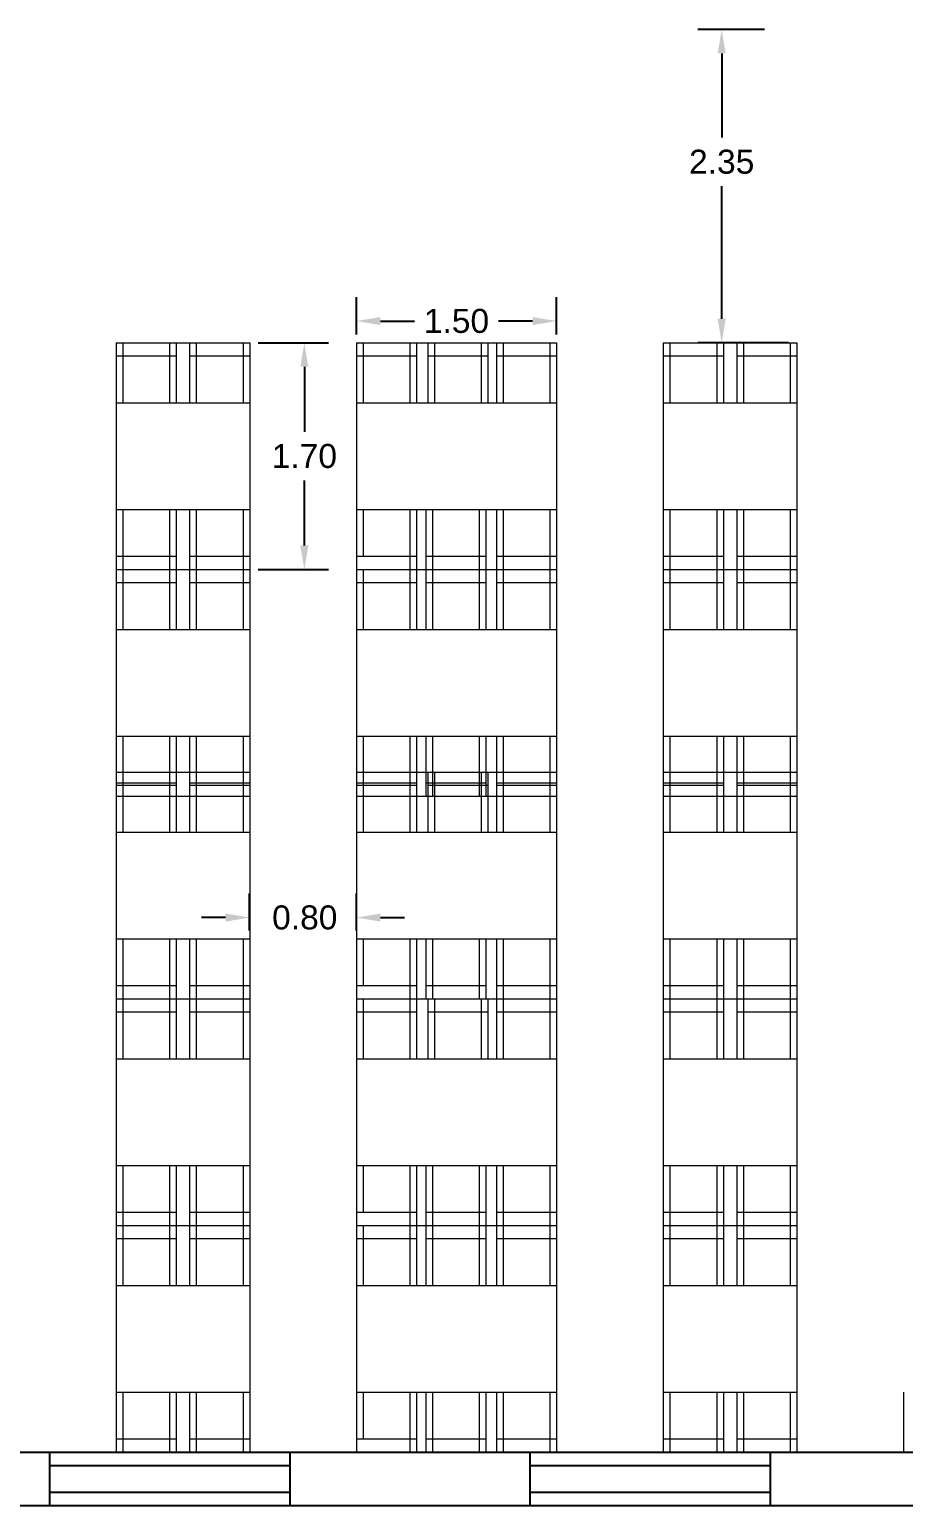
# Model space of a CAD drawing. Header units: inches. Extents: x 101 to 668, y -217 to 99.
# Drawn here: x 313 to 319.55, y 70.24 to 81.31 of the extents above; entities that cross this region are included whole.
import ezdxf

# ---------------------------------------------------------------- set-up
doc = ezdxf.new("R2010")
doc.units = ezdxf.units.IN
doc.header["$MEASUREMENT"] = 0
doc.layers.add('FUR', color=1, linetype='Continuous', lineweight=15)
doc.styles.get("Standard").update_dxf_attribs({"font": 'arial.ttf'})
doc.dimstyles.get("Standard").update_dxf_attribs({"dimtxt": 0.18, "dimasz": 0.18, "dimexe": 0.18, "dimexo": 0.0625, "dimgap": 0.09, "dimtad": 0, "dimtih": 1, "dimtoh": 1, "dimdec": 4, "dimzin": 0, "dimdsep": 46, "dimtxsty": 'Standard', "dimcen": 0.09, "dimadec": 0, "dimazin": 0, "dimtfac": 1, "dimtdec": 4, "dimtofl": 0, "dimtmove": 0, "dimatfit": 3, "dimfxl": 1, "dimtolj": 1, "dimtzin": 0, "dimarcsym": 0})

# ---------------------------------------------------------------- blocks, each defined once
blk = doc.blocks.new('*D165')
at = {"color": 0, "lineweight": -2}
for p, q in [((314.648, 74.548), (314.648, 74.825)), ((315.448, 74.548), (315.448, 74.825)), ((314.468, 74.645), (314.288, 74.645)), ((315.628, 74.645), (315.808, 74.645))]:
    blk.add_line(p, q, dxfattribs=at)
at = {"color": 0}
for points in [[(314.468, 74.675), (314.468, 74.615), (314.648, 74.645)], [(315.628, 74.675), (315.628, 74.615), (315.448, 74.645)]]:
    blk.add_solid(points, dxfattribs=at)
at = {"layer": 'Defpoints', "color": 0}
for p in [(315.448, 74.645), (314.648, 74.486), (315.448, 74.486)]:
    blk.add_point(p, dxfattribs=at)
at = {"color": 0, "insert": (315.061, 74.645), "char_height": 0.18, "attachment_point": 5}
blk.add_mtext('\\A1;0.80', dxfattribs=at)
blk = doc.blocks.new('*D167')
at = {"color": 0, "lineweight": -2}
for p, q in [((318.506, 81.306), (318.006, 81.306)), ((318.186, 81.126), (318.186, 80.495)), ((318.186, 79.136), (318.186, 80.131)), ((318.686, 78.956), (318.006, 78.956))]:
    blk.add_line(p, q, dxfattribs=at)
at = {"color": 0}
for points in [[(318.156, 81.126), (318.216, 81.126), (318.186, 81.306)], [(318.156, 79.136), (318.216, 79.136), (318.186, 78.956)]]:
    blk.add_solid(points, dxfattribs=at)
at = {"layer": 'Defpoints', "color": 0}
for p in [(318.186, 81.306), (318.568, 81.306), (318.748, 78.956)]:
    blk.add_point(p, dxfattribs=at)
at = {"color": 0, "insert": (318.186, 80.313), "char_height": 0.18, "attachment_point": 5}
blk.add_mtext('\\A1;2.35', dxfattribs=at)
blk = doc.blocks.new('*D163')
at = {"color": 0, "lineweight": -2}
for p, q in [((315.448, 79.018), (315.448, 79.299)), ((316.948, 79.018), (316.948, 79.299)), ((315.628, 79.119), (315.883, 79.119)), ((316.768, 79.119), (316.513, 79.119))]:
    blk.add_line(p, q, dxfattribs=at)
at = {"color": 0}
for points in [[(315.628, 79.149), (315.628, 79.089), (315.448, 79.119)], [(316.768, 79.149), (316.768, 79.089), (316.948, 79.119)]]:
    blk.add_solid(points, dxfattribs=at)
at = {"layer": 'Defpoints', "color": 0}
for p in [(316.948, 79.119), (315.448, 78.956), (316.948, 78.956)]:
    blk.add_point(p, dxfattribs=at)
at = {"color": 0, "insert": (316.198, 79.119), "char_height": 0.18, "attachment_point": 5}
blk.add_mtext('\\A1;1.50', dxfattribs=at)
blk = doc.blocks.new('*D164')
at = {"color": 0, "lineweight": -2}
for p, q in [((314.711, 78.956), (315.238, 78.956)), ((315.058, 78.776), (315.058, 78.288)), ((315.058, 77.436), (315.058, 77.924)), ((314.711, 77.256), (315.238, 77.256))]:
    blk.add_line(p, q, dxfattribs=at)
at = {"color": 0}
for points in [[(315.028, 78.776), (315.088, 78.776), (315.058, 78.956)], [(315.028, 77.436), (315.088, 77.436), (315.058, 77.256)]]:
    blk.add_solid(points, dxfattribs=at)
at = {"layer": 'Defpoints', "color": 0}
for p in [(314.648, 78.956), (315.058, 78.956), (314.648, 77.256)]:
    blk.add_point(p, dxfattribs=at)
at = {"color": 0, "insert": (315.058, 78.106), "char_height": 0.18, "attachment_point": 5}
blk.add_mtext('\\A1;1.70', dxfattribs=at)

msp = doc.modelspace()

# ---------------------------------------------------------------- linework, layer by layer
for p, q in [((315.44818, 74.03562), (315.44818, 74.03562)), ((307.74818, 70.63562), (325.29318, 70.63562)), ((313.14818, 70.63562), (313.14818, 70.23562)), ((313.14818, 70.63562), (313.14818, 70.23562)), ((314.94818, 70.63562), (314.94818, 70.23562)), ((316.74818, 70.63562), (316.74818, 70.23562)), ((316.74818, 70.63562), (316.74818, 70.23562)), ((318.54818, 70.63562), (318.54818, 70.23562)), ((313.14818, 70.53562), (314.94818, 70.53562)), ((316.74818, 70.53562), (318.54818, 70.53562)), ((313.14818, 70.33562), (314.94818, 70.33562)), ((316.74818, 70.33562), (318.54818, 70.33562)), ((307.34818, 70.23562), (323.36818, 70.23562)), ((313.14818, 70.23562), (313.14818, 70.23562)), ((316.74818, 70.23562), (316.74818, 70.23562))]:
    msp.add_line(p, q)
at = {"layer": 'FUR', "lineweight": 20}
for p, q in [((313.64818, 78.95562), (313.64818, 77.70562)), ((313.64818, 78.95562), (313.64818, 77.25562)), ((313.64818, 78.95562), (313.64818, 78.50562)), ((313.64818, 78.95562), (314.09818, 78.95562)), ((313.64818, 78.95562), (314.64818, 78.95562)), ((313.69818, 78.95562), (313.69818, 78.50562)), ((314.04818, 78.95562), (314.04818, 78.50562)), ((314.09818, 78.95562), (314.09818, 78.50562)), ((314.19818, 78.95562), (314.64818, 78.95562)), ((314.19818, 78.95562), (314.19818, 78.50562)), ((314.24818, 78.95562), (314.24818, 78.50562)), ((314.59818, 78.95562), (314.59818, 78.50562)), ((314.64818, 78.95562), (314.64818, 78.50562)), ((314.64818, 78.95562), (314.64818, 77.70562)), ((315.44818, 78.95562), (315.44818, 77.70562)), ((315.44818, 78.95562), (315.44818, 78.50562)), ((315.44818, 78.95562), (315.89818, 78.95562)), ((315.44818, 78.95562), (316.94818, 78.95562)), ((315.49818, 78.95562), (315.49818, 78.50562)), ((315.84818, 78.95562), (315.84818, 78.50562)), ((315.89818, 78.95562), (315.89818, 78.50562)), ((315.98283, 78.95562), (315.98283, 78.50562)), ((316.03283, 78.95562), (316.03283, 78.50562)), ((316.09818, 78.95562), (316.54818, 78.95562)), ((316.38283, 78.95562), (316.38283, 78.50562)), ((316.43283, 78.95562), (316.43283, 78.50562)), ((316.49818, 78.95562), (316.49818, 78.50562)), ((316.54818, 78.95562), (316.54818, 78.50562)), ((316.89818, 78.95562), (316.89818, 78.50562)), ((316.94818, 78.95562), (316.94818, 77.25562)), ((316.94818, 78.95562), (316.94818, 78.50562)), ((317.74818, 78.95562), (317.74818, 77.25562)), ((317.74818, 78.95562), (318.19818, 78.95562)), ((317.74818, 78.95562), (318.74818, 78.95562)), ((317.79818, 78.95562), (317.79818, 78.50562)), ((318.14818, 78.95562), (318.14818, 78.50562)), ((318.19818, 78.95562), (318.19818, 78.50562)), ((318.29818, 78.95562), (318.74818, 78.95562)), ((318.29818, 78.95562), (318.29818, 78.50562)), ((318.34818, 78.95562), (318.34818, 78.50562)), ((318.69818, 78.95562), (318.69818, 78.50562)), ((318.74818, 78.95562), (318.74818, 78.50562)), ((318.74818, 78.95562), (318.74818, 77.70562)), ((314.09818, 78.85562), (313.64818, 78.85562)), ((314.64818, 78.85562), (314.19818, 78.85562)), ((315.89818, 78.85562), (315.44818, 78.85562)), ((316.43283, 78.85562), (315.98283, 78.85562)), ((316.94818, 78.85562), (316.49818, 78.85562)), ((318.19818, 78.85562), (317.74818, 78.85562)), ((318.74818, 78.85562), (318.29818, 78.85562)), ((313.64818, 78.70562), (313.64818, 78.50562)), ((314.19818, 78.70562), (314.19818, 78.50562)), ((315.44818, 78.70562), (315.44818, 78.50562)), ((315.98283, 78.70562), (315.98283, 78.50562)), ((318.29818, 78.70562), (318.29818, 78.50562)), ((313.64818, 78.50562), (313.64818, 77.70562)), ((313.64818, 78.50562), (314.19818, 78.50562)), ((314.19818, 78.50562), (314.64818, 78.50562)), ((315.44818, 78.50562), (315.98283, 78.50562)), ((315.44818, 78.50562), (315.44818, 77.70562)), ((315.98283, 78.50562), (316.49818, 78.50562)), ((316.49818, 78.50562), (316.94818, 78.50562)), ((317.74818, 78.50562), (318.29818, 78.50562)), ((318.29818, 78.50562), (318.74818, 78.50562)), ((313.64818, 77.70562), (313.64818, 77.25562)), ((313.64818, 77.70562), (314.19818, 77.70562)), ((313.69818, 77.70562), (313.69818, 77.25562)), ((314.04818, 77.70562), (314.04818, 77.25562)), ((314.09818, 77.70562), (314.09818, 77.25562)), ((314.19818, 77.70562), (314.64818, 77.70562)), ((314.19818, 77.70562), (314.19818, 77.25562)), ((314.24818, 77.70562), (314.24818, 77.25562)), ((314.59818, 77.70562), (314.59818, 77.25562)), ((314.64818, 77.70562), (314.64818, 77.25562)), ((314.64818, 77.70562), (314.64818, 77.25562)), ((315.44818, 77.70562), (315.96739, 77.70562)), ((315.44818, 77.70562), (315.44818, 77.25562)), ((315.49818, 77.70562), (315.49818, 77.35562)), ((315.84818, 77.70562), (315.84818, 77.25562)), ((315.89818, 77.70562), (315.89818, 77.25562)), ((315.96739, 77.70562), (316.49818, 77.70562)), ((315.96739, 77.70562), (315.96739, 77.25562)), ((316.01739, 77.70562), (316.01739, 77.25562)), ((316.36739, 77.70562), (316.36739, 77.25562)), ((316.41739, 77.70562), (316.41739, 77.25562)), ((316.49818, 77.70562), (316.94818, 77.70562)), ((316.49818, 77.70562), (316.49818, 77.25562)), ((316.54818, 77.70562), (316.54818, 77.25562)), ((316.89818, 77.70562), (316.89818, 77.25562)), ((316.94818, 77.70562), (316.94818, 77.25562)), ((317.74818, 77.70562), (318.29818, 77.70562)), ((317.79818, 77.70562), (317.79818, 77.25562)), ((318.14818, 77.70562), (318.14818, 77.25562)), ((318.19818, 77.70562), (318.19818, 77.25562)), ((318.29818, 77.70562), (318.74818, 77.70562)), ((318.29818, 77.70562), (318.29818, 77.25562)), ((318.34818, 77.70562), (318.34818, 77.25562)), ((318.69818, 77.70562), (318.69818, 77.25562)), ((318.74818, 77.70562), (318.74818, 77.25562)), ((318.74818, 77.70562), (318.74818, 77.25562)), ((313.64818, 77.35562), (314.09818, 77.35562)), ((314.19818, 77.35562), (314.64818, 77.35562)), ((315.44818, 77.35562), (315.89818, 77.35562)), ((315.96739, 77.35562), (316.41739, 77.35562)), ((316.49818, 77.35562), (316.94818, 77.35562)), ((317.74818, 77.35562), (318.19818, 77.35562)), ((318.29818, 77.35562), (318.74818, 77.35562)), ((313.64818, 77.25562), (314.09818, 77.25562)), ((313.64818, 77.25562), (314.64818, 77.25562)), ((313.64818, 77.25562), (313.64818, 76.00562)), ((313.64818, 77.25562), (313.64818, 76.80562)), ((313.64818, 77.25562), (313.64818, 75.55562)), ((313.64818, 77.25562), (314.09818, 77.25562)), ((313.64818, 77.25562), (314.64818, 77.25562)), ((313.69818, 77.25562), (313.69818, 76.80562)), ((314.04818, 77.25562), (314.04818, 76.80562)), ((314.09818, 77.25562), (314.09818, 76.80562)), ((314.19818, 77.25562), (314.64818, 77.25562)), ((314.19818, 77.25562), (314.19818, 76.80562)), ((314.24818, 77.25562), (314.24818, 76.80562)), ((314.29818, 77.25562), (314.64818, 77.25562)), ((314.59818, 77.25562), (314.59818, 76.80562)), ((314.64818, 77.25562), (314.64818, 76.80562)), ((314.64818, 77.25562), (314.64818, 76.00562)), ((315.44818, 77.25562), (315.89818, 77.25562)), ((315.44818, 77.25562), (316.94818, 77.25562)), ((315.44818, 77.25562), (315.44818, 76.00562)), ((315.44818, 77.25562), (315.44818, 76.80562)), ((315.44818, 77.25562), (315.89818, 77.25562)), ((315.44818, 77.25562), (316.94818, 77.25562)), ((315.49818, 77.25562), (315.49818, 76.80562)), ((315.84818, 77.25562), (315.84818, 76.80562)), ((315.89818, 77.25562), (315.89818, 76.80562)), ((315.96739, 77.25562), (315.96739, 76.80562)), ((316.01739, 77.25562), (316.01739, 76.80562)), ((316.09818, 77.25562), (316.54818, 77.25562)), ((316.09818, 77.25562), (316.54818, 77.25562)), ((316.36739, 77.25562), (316.36739, 76.80562)), ((316.41739, 77.25562), (316.41739, 76.80562)), ((316.49818, 77.25562), (316.49818, 76.80562)), ((316.54818, 77.25562), (316.54818, 76.80562)), ((316.89818, 77.25562), (316.89818, 76.80562)), ((316.94818, 77.25562), (316.94818, 75.55562)), ((316.94818, 77.25562), (316.94818, 76.80562)), ((317.74818, 77.25562), (318.19818, 77.25562)), ((317.74818, 77.25562), (318.74818, 77.25562)), ((317.74818, 77.25562), (317.74818, 75.55562)), ((317.74818, 77.25562), (317.74818, 75.55562)), ((317.74818, 77.25562), (318.19818, 77.25562)), ((317.74818, 77.25562), (318.74818, 77.25562)), ((317.79818, 77.25562), (317.79818, 76.80562)), ((318.14818, 77.25562), (318.14818, 76.80562)), ((318.19818, 77.25562), (318.19818, 76.80562)), ((318.29818, 77.25562), (318.74818, 77.25562)), ((318.29818, 77.25562), (318.29818, 76.80562)), ((318.34818, 77.25562), (318.34818, 76.80562)), ((318.39818, 77.25562), (318.74818, 77.25562)), ((318.69818, 77.25562), (318.69818, 76.80562)), ((318.74818, 77.25562), (318.74818, 76.80562)), ((318.74818, 77.25562), (318.74818, 76.00562)), ((314.09818, 77.15562), (313.64818, 77.15562)), ((314.64818, 77.15562), (314.19818, 77.15562)), ((315.89818, 77.15562), (315.44818, 77.15562)), ((316.41739, 77.15562), (315.96739, 77.15562)), ((316.94818, 77.15562), (316.49818, 77.15562)), ((318.19818, 77.15562), (317.74818, 77.15562)), ((318.74818, 77.15562), (318.29818, 77.15562)), ((313.64818, 77.00562), (313.64818, 76.80562)), ((314.19818, 77.00562), (314.19818, 76.80562)), ((315.44818, 77.00562), (315.44818, 76.80562)), ((318.29818, 77.00562), (318.29818, 76.80562)), ((313.64818, 76.80562), (313.64818, 76.00562)), ((313.64818, 76.80562), (314.19818, 76.80562)), ((314.19818, 76.80562), (314.64818, 76.80562)), ((315.44818, 76.80562), (315.98283, 76.80562)), ((315.44818, 76.80562), (315.44818, 76.00562)), ((315.98283, 76.80562), (316.49818, 76.80562)), ((316.49818, 76.80562), (316.94818, 76.80562)), ((317.74818, 76.80562), (318.29818, 76.80562)), ((318.29818, 76.80562), (318.74818, 76.80562)), ((313.64818, 76.00562), (313.64818, 75.55562)), ((313.64818, 76.00562), (314.19818, 76.00562)), ((313.69818, 76.00562), (313.69818, 75.55562)), ((314.04818, 76.00562), (314.04818, 75.55562)), ((314.09818, 76.00562), (314.09818, 75.55562)), ((314.19818, 76.00562), (314.64818, 76.00562)), ((314.19818, 76.00562), (314.19818, 75.55562)), ((314.24818, 76.00562), (314.24818, 75.55562)), ((314.59818, 76.00562), (314.59818, 75.55562)), ((314.64818, 76.00562), (314.64818, 75.55562)), ((314.64818, 76.00562), (314.64818, 75.55562)), ((315.44818, 76.00562), (315.96739, 76.00562)), ((315.44818, 76.00562), (315.44818, 75.55562)), ((315.49818, 76.00562), (315.49818, 75.65562)), ((315.84818, 76.00562), (315.84818, 75.55562)), ((315.89818, 76.00562), (315.89818, 75.55562)), ((315.96739, 76.00562), (316.49818, 76.00562)), ((315.96739, 76.00562), (315.96739, 75.55562)), ((316.01739, 76.00562), (316.01739, 75.55562)), ((316.36739, 76.00562), (316.36739, 75.55562)), ((316.41739, 76.00562), (316.41739, 75.55562)), ((316.49818, 76.00562), (316.94818, 76.00562)), ((316.49818, 76.00562), (316.49818, 75.55562)), ((316.54818, 76.00562), (316.54818, 75.55562)), ((316.89818, 76.00562), (316.89818, 75.55562)), ((316.94818, 76.00562), (316.94818, 75.55562)), ((317.74818, 76.00562), (318.29818, 76.00562)), ((317.79818, 76.00562), (317.79818, 75.55562)), ((318.14818, 76.00562), (318.14818, 75.55562)), ((318.19818, 76.00562), (318.19818, 75.55562)), ((318.29818, 76.00562), (318.74818, 76.00562)), ((318.29818, 76.00562), (318.29818, 75.55562)), ((318.34818, 76.00562), (318.34818, 75.55562)), ((318.69818, 76.00562), (318.69818, 75.55562)), ((318.74818, 76.00562), (318.74818, 75.55562)), ((318.74818, 76.00562), (318.74818, 75.55562)), ((313.64818, 75.73562), (313.64818, 74.48562)), ((313.64818, 75.73562), (313.64818, 74.03562)), ((313.64818, 75.73562), (313.64818, 75.28562)), ((313.64818, 75.73562), (314.09818, 75.73562)), ((313.64818, 75.73562), (314.64818, 75.73562)), ((313.69818, 75.73562), (313.69818, 75.28562)), ((314.04818, 75.73562), (314.04818, 75.28562)), ((314.09818, 75.73562), (314.09818, 75.28562)), ((314.19818, 75.73562), (314.64818, 75.73562)), ((314.19818, 75.73562), (314.19818, 75.28562)), ((314.24818, 75.73562), (314.24818, 75.28562)), ((314.59818, 75.73562), (314.59818, 75.28562)), ((314.64818, 75.73562), (314.64818, 75.28562)), ((314.64818, 75.73562), (314.64818, 74.48562)), ((315.44818, 75.73562), (315.44818, 74.48562)), ((315.44818, 75.73562), (315.44818, 75.28562)), ((315.44818, 75.73562), (315.89818, 75.73562)), ((315.44818, 75.73562), (316.94818, 75.73562)), ((315.49818, 75.73562), (315.49818, 75.28562)), ((315.84818, 75.73562), (315.84818, 75.28562)), ((315.89818, 75.73562), (315.89818, 75.28562)), ((315.98283, 75.73562), (315.98283, 75.28562)), ((316.03283, 75.73562), (316.03283, 75.28562)), ((316.09818, 75.73562), (316.54818, 75.73562)), ((316.38283, 75.73562), (316.38283, 75.28562)), ((316.43283, 75.73562), (316.43283, 75.28562)), ((316.49818, 75.73562), (316.49818, 75.28562)), ((316.54818, 75.73562), (316.54818, 75.28562)), ((316.89818, 75.73562), (316.89818, 75.28562)), ((316.94818, 75.73562), (316.94818, 74.03562)), ((316.94818, 75.73562), (316.94818, 75.28562)), ((317.74818, 75.73562), (317.74818, 74.03562)), ((317.74818, 75.73562), (318.19818, 75.73562)), ((317.74818, 75.73562), (318.74818, 75.73562)), ((317.79818, 75.73562), (317.79818, 75.28562)), ((318.14818, 75.73562), (318.14818, 75.28562)), ((318.19818, 75.73562), (318.19818, 75.28562)), ((318.29818, 75.73562), (318.74818, 75.73562)), ((318.29818, 75.73562), (318.29818, 75.28562)), ((318.34818, 75.73562), (318.34818, 75.28562)), ((318.69818, 75.73562), (318.69818, 75.28562)), ((318.74818, 75.73562), (318.74818, 75.28562)), ((318.74818, 75.73562), (318.74818, 74.48562)), ((313.64818, 75.65562), (314.09818, 75.65562)), ((314.09818, 75.63562), (313.64818, 75.63562)), ((314.19818, 75.65562), (314.64818, 75.65562)), ((314.64818, 75.63562), (314.19818, 75.63562)), ((315.44818, 75.65562), (315.89818, 75.65562)), ((315.89818, 75.63562), (315.44818, 75.63562)), ((315.96739, 75.65562), (316.41739, 75.65562)), ((316.43283, 75.63562), (315.98283, 75.63562)), ((316.49818, 75.65562), (316.94818, 75.65562)), ((316.94818, 75.63562), (316.49818, 75.63562)), ((317.74818, 75.65562), (318.19818, 75.65562)), ((318.19818, 75.63562), (317.74818, 75.63562)), ((318.29818, 75.65562), (318.74818, 75.65562)), ((318.74818, 75.63562), (318.29818, 75.63562)), ((313.64818, 75.55562), (314.09818, 75.55562)), ((313.64818, 75.55562), (314.64818, 75.55562)), ((314.29818, 75.55562), (314.64818, 75.55562)), ((315.44818, 75.55562), (315.89818, 75.55562)), ((315.44818, 75.55562), (316.94818, 75.55562)), ((316.09818, 75.55562), (316.54818, 75.55562)), ((317.74818, 75.55562), (318.19818, 75.55562)), ((317.74818, 75.55562), (318.74818, 75.55562)), ((318.39818, 75.55562), (318.74818, 75.55562)), ((313.64818, 75.48562), (313.64818, 75.28562)), ((314.19818, 75.48562), (314.19818, 75.28562)), ((315.44818, 75.48562), (315.44818, 75.28562)), ((315.98283, 75.48562), (315.98283, 75.28562)), ((318.29818, 75.48562), (318.29818, 75.28562)), ((313.64818, 75.28562), (313.64818, 74.48562)), ((313.64818, 75.28562), (314.19818, 75.28562)), ((314.19818, 75.28562), (314.64818, 75.28562)), ((315.44818, 75.28562), (315.98283, 75.28562)), ((315.44818, 75.28562), (315.44818, 74.48562)), ((315.98283, 75.28562), (316.49818, 75.28562)), ((316.49818, 75.28562), (316.94818, 75.28562)), ((317.74818, 75.28562), (318.29818, 75.28562)), ((318.29818, 75.28562), (318.74818, 75.28562)), ((313.64818, 74.48562), (313.64818, 74.03562)), ((313.64818, 74.48562), (314.19818, 74.48562)), ((313.69818, 74.48562), (313.69818, 74.03562)), ((314.04818, 74.48562), (314.04818, 74.03562)), ((314.09818, 74.48562), (314.09818, 74.03562)), ((314.19818, 74.48562), (314.64818, 74.48562)), ((314.19818, 74.48562), (314.19818, 74.03562)), ((314.24818, 74.48562), (314.24818, 74.03562)), ((314.59818, 74.48562), (314.59818, 74.03562)), ((314.64818, 74.48562), (314.64818, 74.03562)), ((314.64818, 74.48562), (314.64818, 74.03562)), ((315.44818, 74.48562), (315.96739, 74.48562)), ((315.44818, 74.48562), (315.44818, 74.03562)), ((315.49818, 74.48562), (315.49818, 74.13562)), ((315.84818, 74.48562), (315.84818, 74.03562)), ((315.89818, 74.48562), (315.89818, 74.03562)), ((315.96739, 74.48562), (316.49818, 74.48562)), ((315.96739, 74.48562), (315.96739, 74.03562)), ((316.01739, 74.48562), (316.01739, 74.03562)), ((316.36739, 74.48562), (316.36739, 74.03562)), ((316.41739, 74.48562), (316.41739, 74.03562)), ((316.49818, 74.48562), (316.94818, 74.48562)), ((316.49818, 74.48562), (316.49818, 74.03562)), ((316.54818, 74.48562), (316.54818, 74.03562)), ((316.89818, 74.48562), (316.89818, 74.03562)), ((316.94818, 74.48562), (316.94818, 74.03562)), ((317.74818, 74.48562), (318.29818, 74.48562)), ((317.79818, 74.48562), (317.79818, 74.03562)), ((318.14818, 74.48562), (318.14818, 74.03562)), ((318.19818, 74.48562), (318.19818, 74.03562)), ((318.29818, 74.48562), (318.74818, 74.48562)), ((318.29818, 74.48562), (318.29818, 74.03562)), ((318.34818, 74.48562), (318.34818, 74.03562)), ((318.69818, 74.48562), (318.69818, 74.03562)), ((318.74818, 74.48562), (318.74818, 74.03562)), ((318.74818, 74.48562), (318.74818, 74.03562)), ((313.64818, 74.13562), (314.09818, 74.13562)), ((314.19818, 74.13562), (314.64818, 74.13562)), ((315.44818, 74.13562), (315.89818, 74.13562)), ((315.96739, 74.13562), (316.41739, 74.13562)), ((316.49818, 74.13562), (316.94818, 74.13562)), ((317.74818, 74.13562), (318.19818, 74.13562)), ((318.29818, 74.13562), (318.74818, 74.13562)), ((313.64818, 74.03562), (313.64818, 72.33562)), ((313.64818, 74.03562), (314.09818, 74.03562)), ((313.64818, 74.03562), (314.64818, 74.03562)), ((313.64818, 74.03562), (313.64818, 72.78562)), ((313.64818, 74.03562), (313.64818, 73.58562)), ((313.64818, 74.03562), (314.09818, 74.03562)), ((313.64818, 74.03562), (314.64818, 74.03562)), ((313.64818, 74.03562), (314.09818, 74.03562)), ((313.64818, 74.03562), (314.64818, 74.03562)), ((313.69818, 74.03562), (313.69818, 73.58562)), ((314.04818, 74.03562), (314.04818, 73.58562)), ((314.09818, 74.03562), (314.09818, 73.58562)), ((314.19818, 74.03562), (314.64818, 74.03562)), ((314.19818, 74.03562), (314.19818, 73.58562)), ((314.19818, 74.03562), (314.64818, 74.03562)), ((314.24818, 74.03562), (314.24818, 73.58562)), ((314.29818, 74.03562), (314.64818, 74.03562)), ((314.59818, 74.03562), (314.59818, 73.58562)), ((314.64818, 74.03562), (314.64818, 73.58562)), ((314.64818, 74.03562), (314.64818, 72.78562)), ((315.44818, 74.03562), (315.44818, 72.78562)), ((315.44818, 74.03562), (315.44818, 73.58562)), ((315.44818, 74.03562), (315.89818, 74.03562)), ((315.44818, 74.03562), (316.94818, 74.03562)), ((315.44818, 74.03562), (315.89818, 74.03562)), ((315.44818, 74.03562), (316.94818, 74.03562)), ((315.44818, 74.03562), (315.89818, 74.03562)), ((315.44818, 74.03562), (316.94818, 74.03562)), ((315.49818, 74.03562), (315.49818, 73.58562)), ((315.84818, 74.03562), (315.84818, 73.58562)), ((315.89818, 74.03562), (315.89818, 73.58562)), ((315.98283, 74.03562), (315.98283, 73.58562)), ((316.03283, 74.03562), (316.03283, 73.58562)), ((316.09818, 74.03562), (316.54818, 74.03562)), ((316.09818, 74.03562), (316.54818, 74.03562)), ((316.09818, 74.03562), (316.54818, 74.03562)), ((316.38283, 74.03562), (316.38283, 73.58562)), ((316.43283, 74.03562), (316.43283, 73.58562)), ((316.49818, 74.03562), (316.49818, 73.58562)), ((316.54818, 74.03562), (316.54818, 73.58562)), ((316.89818, 74.03562), (316.89818, 73.58562)), ((316.94818, 74.03562), (316.94818, 72.33562)), ((316.94818, 74.03562), (316.94818, 73.58562)), ((317.74818, 74.03562), (317.74818, 72.33562)), ((317.74818, 74.03562), (317.74818, 72.33562)), ((317.74818, 74.03562), (318.19818, 74.03562)), ((317.74818, 74.03562), (318.74818, 74.03562)), ((317.74818, 74.03562), (318.19818, 74.03562)), ((317.74818, 74.03562), (318.74818, 74.03562)), ((317.74818, 74.03562), (318.19818, 74.03562)), ((317.74818, 74.03562), (318.74818, 74.03562)), ((317.79818, 74.03562), (317.79818, 73.58562)), ((318.14818, 74.03562), (318.14818, 73.58562)), ((318.19818, 74.03562), (318.19818, 73.58562)), ((318.29818, 74.03562), (318.74818, 74.03562)), ((318.29818, 74.03562), (318.29818, 73.58562)), ((318.29818, 74.03562), (318.74818, 74.03562)), ((318.34818, 74.03562), (318.34818, 73.58562)), ((318.39818, 74.03562), (318.74818, 74.03562)), ((318.69818, 74.03562), (318.69818, 73.58562)), ((318.74818, 74.03562), (318.74818, 73.58562)), ((318.74818, 74.03562), (318.74818, 72.78562)), ((314.09818, 73.93562), (313.64818, 73.93562)), ((314.64818, 73.93562), (314.19818, 73.93562)), ((315.89818, 73.93562), (315.44818, 73.93562)), ((316.43283, 73.93562), (315.98283, 73.93562)), ((316.94818, 73.93562), (316.49818, 73.93562)), ((318.19818, 73.93562), (317.74818, 73.93562)), ((318.74818, 73.93562), (318.29818, 73.93562)), ((313.64818, 73.78562), (313.64818, 73.58562)), ((314.19818, 73.78562), (314.19818, 73.58562)), ((315.44818, 73.78562), (315.44818, 73.58562)), ((315.98283, 73.78562), (315.98283, 73.58562)), ((318.29818, 73.78562), (318.29818, 73.58562)), ((313.64818, 73.58562), (314.19818, 73.58562)), ((313.64818, 73.58562), (313.64818, 72.78562)), ((314.19818, 73.58562), (314.64818, 73.58562)), ((315.44818, 73.58562), (315.98283, 73.58562)), ((315.44818, 73.58562), (315.44818, 72.78562)), ((315.98283, 73.58562), (316.49818, 73.58562)), ((316.49818, 73.58562), (316.94818, 73.58562)), ((317.74818, 73.58562), (318.29818, 73.58562)), ((318.29818, 73.58562), (318.74818, 73.58562)), ((313.64818, 72.78562), (314.19818, 72.78562)), ((313.64818, 72.78562), (313.64818, 72.33562)), ((313.69818, 72.78562), (313.69818, 72.33562)), ((314.04818, 72.78562), (314.04818, 72.33562)), ((314.09818, 72.78562), (314.09818, 72.33562)), ((314.19818, 72.78562), (314.64818, 72.78562)), ((314.19818, 72.78562), (314.19818, 72.33562)), ((314.24818, 72.78562), (314.24818, 72.33562)), ((314.59818, 72.78562), (314.59818, 72.33562)), ((314.64818, 72.78562), (314.64818, 72.33562)), ((314.64818, 72.78562), (314.64818, 72.33562)), ((315.44818, 72.78562), (315.96739, 72.78562)), ((315.44818, 72.78562), (315.44818, 72.33562)), ((315.49818, 72.78562), (315.49818, 72.43562)), ((315.84818, 72.78562), (315.84818, 72.33562)), ((315.89818, 72.78562), (315.89818, 72.33562)), ((315.96739, 72.78562), (316.49818, 72.78562)), ((315.96739, 72.78562), (315.96739, 72.33562)), ((316.01739, 72.78562), (316.01739, 72.33562)), ((316.36739, 72.78562), (316.36739, 72.33562)), ((316.41739, 72.78562), (316.41739, 72.33562)), ((316.49818, 72.78562), (316.94818, 72.78562)), ((316.49818, 72.78562), (316.49818, 72.33562)), ((316.54818, 72.78562), (316.54818, 72.33562)), ((316.89818, 72.78562), (316.89818, 72.33562)), ((316.94818, 72.78562), (316.94818, 72.33562)), ((317.74818, 72.78562), (318.29818, 72.78562)), ((317.79818, 72.78562), (317.79818, 72.33562)), ((318.14818, 72.78562), (318.14818, 72.33562)), ((318.19818, 72.78562), (318.19818, 72.33562)), ((318.29818, 72.78562), (318.74818, 72.78562)), ((318.29818, 72.78562), (318.29818, 72.33562)), ((318.34818, 72.78562), (318.34818, 72.33562)), ((318.69818, 72.78562), (318.69818, 72.33562)), ((318.74818, 72.78562), (318.74818, 72.33562)), ((318.74818, 72.78562), (318.74818, 72.33562)), ((313.64818, 72.43562), (314.09818, 72.43562)), ((314.19818, 72.43562), (314.64818, 72.43562)), ((315.44818, 72.43562), (315.89818, 72.43562)), ((315.96739, 72.43562), (316.41739, 72.43562)), ((316.49818, 72.43562), (316.94818, 72.43562)), ((317.74818, 72.43562), (318.19818, 72.43562)), ((318.29818, 72.43562), (318.74818, 72.43562)), ((313.64818, 72.33562), (314.09818, 72.33562)), ((313.64818, 72.33562), (314.64818, 72.33562)), ((313.64818, 72.33562), (313.64818, 71.08562)), ((313.64818, 72.33562), (313.64818, 71.88562)), ((313.64818, 72.33562), (313.64818, 70.63562)), ((313.64818, 72.33562), (314.09818, 72.33562)), ((313.64818, 72.33562), (314.64818, 72.33562)), ((313.69818, 72.33562), (313.69818, 71.88562)), ((314.04818, 72.33562), (314.04818, 71.88562)), ((314.09818, 72.33562), (314.09818, 71.88562)), ((314.19818, 72.33562), (314.64818, 72.33562)), ((314.19818, 72.33562), (314.19818, 71.88562)), ((314.24818, 72.33562), (314.24818, 71.88562)), ((314.29818, 72.33562), (314.64818, 72.33562)), ((314.59818, 72.33562), (314.59818, 71.88562)), ((314.64818, 72.33562), (314.64818, 71.88562)), ((314.64818, 72.33562), (314.64818, 71.08562)), ((315.44818, 72.33562), (315.89818, 72.33562)), ((315.44818, 72.33562), (316.94818, 72.33562)), ((315.44818, 72.33562), (315.44818, 71.08562)), ((315.44818, 72.33562), (315.44818, 71.88562)), ((315.44818, 72.33562), (315.89818, 72.33562)), ((315.44818, 72.33562), (316.94818, 72.33562)), ((315.49818, 72.33562), (315.49818, 71.88562)), ((315.84818, 72.33562), (315.84818, 71.88562)), ((315.89818, 72.33562), (315.89818, 71.88562)), ((315.96739, 72.33562), (315.96739, 71.88562)), ((316.01739, 72.33562), (316.01739, 71.88562)), ((316.09818, 72.33562), (316.54818, 72.33562)), ((316.09818, 72.33562), (316.54818, 72.33562)), ((316.36739, 72.33562), (316.36739, 71.88562)), ((316.41739, 72.33562), (316.41739, 71.88562)), ((316.49818, 72.33562), (316.49818, 71.88562)), ((316.54818, 72.33562), (316.54818, 71.88562)), ((316.89818, 72.33562), (316.89818, 71.88562)), ((316.94818, 72.33562), (316.94818, 70.63562)), ((316.94818, 72.33562), (316.94818, 71.88562)), ((317.74818, 72.33562), (318.19818, 72.33562)), ((317.74818, 72.33562), (318.74818, 72.33562)), ((317.74818, 72.33562), (317.74818, 70.63562)), ((317.74818, 72.33562), (317.74818, 70.63562)), ((317.74818, 72.33562), (318.19818, 72.33562)), ((317.74818, 72.33562), (318.74818, 72.33562)), ((317.79818, 72.33562), (317.79818, 71.88562)), ((318.14818, 72.33562), (318.14818, 71.88562)), ((318.19818, 72.33562), (318.19818, 71.88562)), ((318.29818, 72.33562), (318.74818, 72.33562)), ((318.29818, 72.33562), (318.29818, 71.88562)), ((318.34818, 72.33562), (318.34818, 71.88562)), ((318.39818, 72.33562), (318.74818, 72.33562)), ((318.69818, 72.33562), (318.69818, 71.88562)), ((318.74818, 72.33562), (318.74818, 71.88562)), ((318.74818, 72.33562), (318.74818, 71.08562)), ((314.09818, 72.23562), (313.64818, 72.23562)), ((314.64818, 72.23562), (314.19818, 72.23562)), ((315.89818, 72.23562), (315.44818, 72.23562)), ((316.41739, 72.23562), (315.96739, 72.23562)), ((316.94818, 72.23562), (316.49818, 72.23562)), ((318.19818, 72.23562), (317.74818, 72.23562)), ((318.74818, 72.23562), (318.29818, 72.23562)), ((313.64818, 72.08562), (313.64818, 71.88562)), ((314.19818, 72.08562), (314.19818, 71.88562)), ((315.44818, 72.08562), (315.44818, 71.88562)), ((318.29818, 72.08562), (318.29818, 71.88562)), ((313.64818, 71.88562), (313.64818, 71.08562)), ((313.64818, 71.88562), (314.19818, 71.88562)), ((314.19818, 71.88562), (314.64818, 71.88562)), ((315.44818, 71.88562), (315.98283, 71.88562)), ((315.44818, 71.88562), (315.44818, 71.08562)), ((315.98283, 71.88562), (316.49818, 71.88562)), ((316.49818, 71.88562), (316.94818, 71.88562)), ((317.74818, 71.88562), (318.29818, 71.88562)), ((318.29818, 71.88562), (318.74818, 71.88562)), ((313.64818, 71.08562), (313.64818, 70.63562)), ((313.64818, 71.08562), (314.19818, 71.08562)), ((313.69818, 71.08562), (313.69818, 70.63562)), ((314.04818, 71.08562), (314.04818, 70.63562)), ((314.09818, 71.08562), (314.09818, 70.63562)), ((314.19818, 71.08562), (314.64818, 71.08562)), ((314.19818, 71.08562), (314.19818, 70.63562)), ((314.24818, 71.08562), (314.24818, 70.63562)), ((314.59818, 71.08562), (314.59818, 70.63562)), ((314.64818, 71.08562), (314.64818, 70.63562)), ((314.64818, 71.08562), (314.64818, 70.63562)), ((315.44818, 71.08562), (315.44818, 70.63562)), ((315.44818, 71.08562), (315.96739, 71.08562)), ((315.44818, 71.08562), (315.44818, 70.63562)), ((315.49818, 71.08562), (315.49818, 70.73562)), ((315.84818, 71.08562), (315.84818, 70.63562)), ((315.89818, 71.08562), (315.89818, 70.63562)), ((315.96739, 71.08562), (316.49818, 71.08562)), ((315.96739, 71.08562), (315.96739, 70.63562)), ((316.01739, 71.08562), (316.01739, 70.63562)), ((316.36739, 71.08562), (316.36739, 70.63562)), ((316.41739, 71.08562), (316.41739, 70.63562)), ((316.49818, 71.08562), (316.94818, 71.08562)), ((316.49818, 71.08562), (316.49818, 70.63562)), ((316.54818, 71.08562), (316.54818, 70.63562)), ((316.89818, 71.08562), (316.89818, 70.63562)), ((316.94818, 71.08562), (316.94818, 70.63562)), ((317.74818, 71.08562), (317.74818, 70.63562)), ((317.74818, 71.08562), (318.29818, 71.08562)), ((317.79818, 71.08562), (317.79818, 70.63562)), ((318.14818, 71.08562), (318.14818, 70.63562)), ((318.19818, 71.08562), (318.19818, 70.63562)), ((318.29818, 71.08562), (318.74818, 71.08562)), ((318.29818, 71.08562), (318.29818, 70.63562)), ((318.34818, 71.08562), (318.34818, 70.63562)), ((318.69818, 71.08562), (318.69818, 70.63562)), ((318.74818, 71.08562), (318.74818, 70.63562)), ((318.74818, 71.08562), (318.74818, 70.63562)), ((319.54818, 71.08562), (319.54818, 70.63562)), ((313.64818, 70.73562), (314.09818, 70.73562)), ((313.64818, 70.63562), (314.09818, 70.63562)), ((313.64818, 70.63562), (315.14818, 70.63562)), ((314.19818, 70.73562), (314.64818, 70.73562)), ((314.29818, 70.63562), (314.74818, 70.63562)), ((315.44818, 70.73562), (315.89818, 70.73562)), ((315.94818, 70.63562), (316.39818, 70.63562)), ((315.94818, 70.63562), (316.94818, 70.63562)), ((315.96739, 70.73562), (316.41739, 70.73562)), ((316.49818, 70.73562), (316.94818, 70.73562)), ((316.59818, 70.63562), (316.94818, 70.63562)), ((317.74818, 70.73562), (318.19818, 70.73562)), ((317.74818, 70.63562), (318.19818, 70.63562)), ((317.74818, 70.63562), (319.24818, 70.63562)), ((318.29818, 70.73562), (318.74818, 70.73562)), ((318.39818, 70.63562), (318.84818, 70.63562))]:
    msp.add_line(p, q, dxfattribs=at)

# ---------------------------------------------------------------- dimensions: what is measured, and where the dimension line sits
dim = msp.add_linear_dim(base=(318.18644, 81.30562), p1=(318.74818, 78.95562), p2=(318.56818, 81.30562), angle=90, dimstyle='Standard', override={"dimtxt": 0.18, "dimdec": 2})
dim.commit()
dim.dimension.update_dxf_attribs({"geometry": '*D167', "text_midpoint": (318.18644, 80.31259), "dimtype": 160})
dim = msp.add_linear_dim(base=(316.94818, 79.11862), p1=(315.44818, 78.95562), p2=(316.94818, 78.95562), dimstyle='Standard', override={"dimdec": 2})
dim.commit()
dim.dimension.update_dxf_attribs({"geometry": '*D163', "text_midpoint": (316.19818, 79.11862)})
dim = msp.add_linear_dim(base=(315.05781, 78.95562), p1=(314.64818, 77.25562), p2=(314.64818, 78.95562), angle=90, dimstyle='Standard', override={"dimdec": 2})
dim.commit()
dim.dimension.update_dxf_attribs({"geometry": '*D164', "text_midpoint": (315.05781, 78.10562)})
dim = msp.add_linear_dim(base=(315.44818, 74.6445), p1=(314.64818, 74.48562), p2=(315.44818, 74.48562), dimstyle='Standard', override={"dimtxt": 0.18, "dimdec": 2})
dim.commit()
dim.dimension.update_dxf_attribs({"geometry": '*D165', "text_midpoint": (315.06055, 74.6445), "dimtype": 160})

doc.saveas('drawing.dxf')
